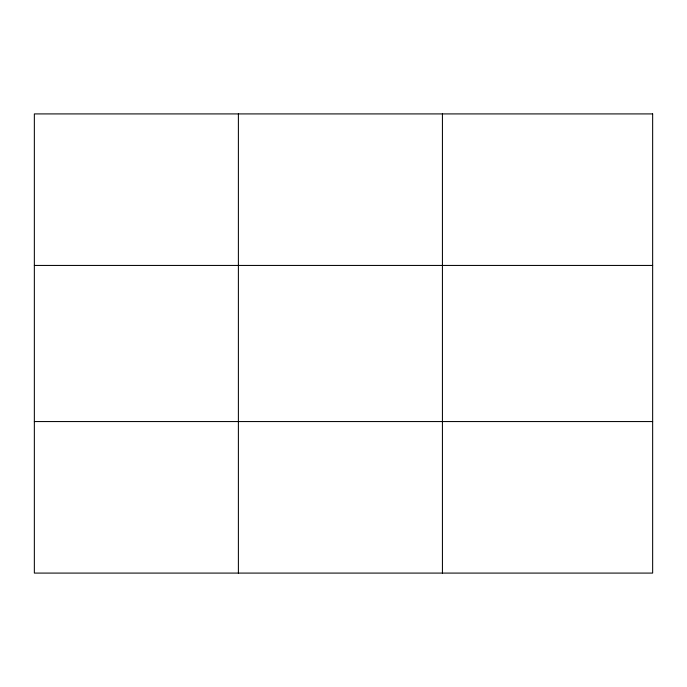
<?xml version="1.0" encoding="UTF-8"?>
<svg xmlns="http://www.w3.org/2000/svg" width="687" height="687" viewBox="0 0 687 687"><rect width="100%" height="100%" fill="white"/><g stroke="black" fill="none" stroke-linecap="round" stroke-linejoin="round"><path stroke-width="1.03" d="M238.389 113.913L238.389 573.087M442.428 113.913L442.428 573.087M34.35 265.44L652.65 265.44M34.35 421.56L652.65 421.56M652.65 113.913L652.65 573.087L34.35 573.087L34.35 113.913L652.65 113.913"/></g></svg>
